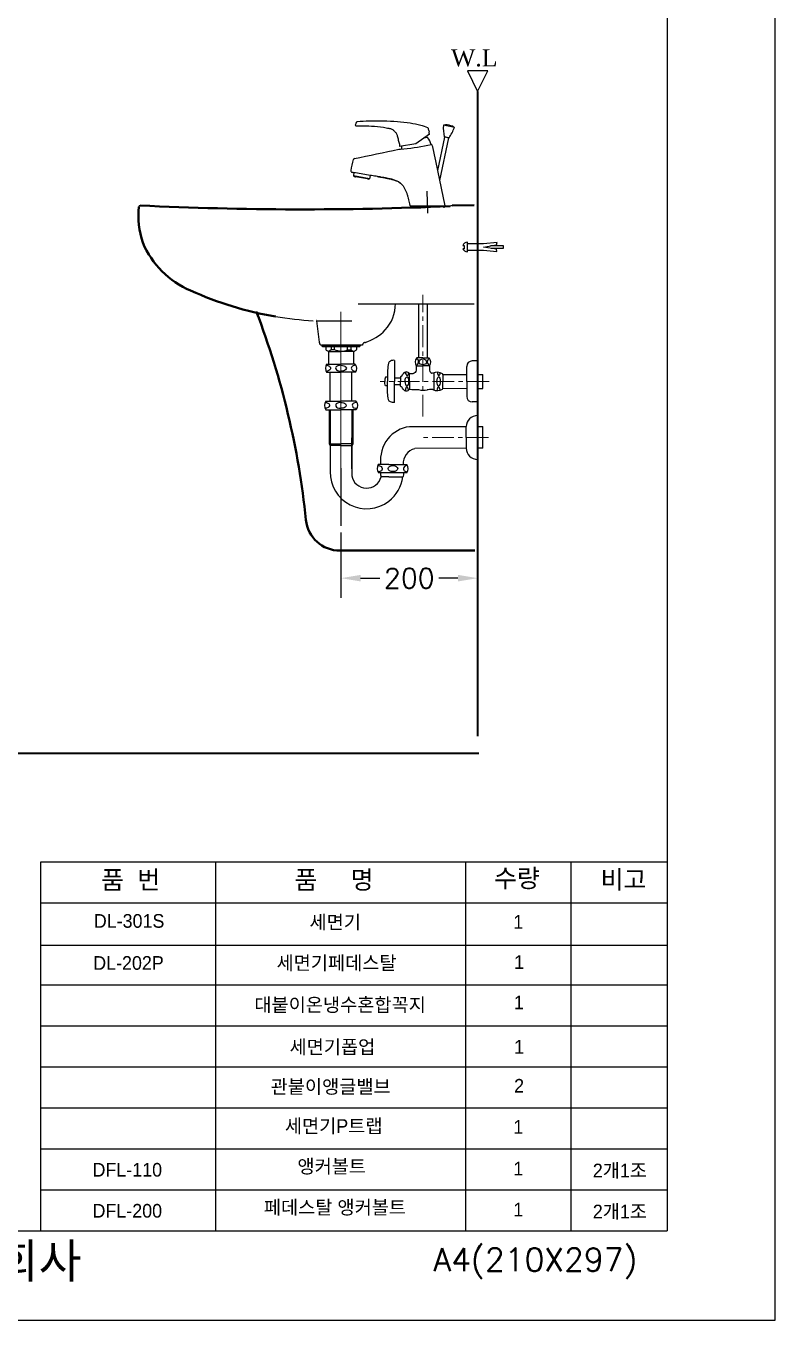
# Model space of a CAD drawing. Extents: x 57534 to 59959, y 58100 to 61530.
# Drawn here: x 58863 to 59959, y 58100 to 59994 of the extents above; entities that cross this region are included whole.
import ezdxf

# ---------------------------------------------------------------- set-up
doc = ezdxf.new("R2010")
doc.units = 0
doc.header["$MEASUREMENT"] = 0
doc.linetypes.add('CENTER', pattern=[50.8, 31.75, -6.35, 6.35, -6.35])
doc.linetypes.add('HIDDEN', pattern=[9.525, 6.35, -3.175])
doc.layers.get('0').update_dxf_attribs({"linetype": 'CONTINUOUS'})
doc.layers.get('Defpoints').update_dxf_attribs({"linetype": 'CONTINUOUS'})
for name, color, linetype in [('7', 7, 'CONTINUOUS'), ('Dim', 4, 'CONTINUOUS'), ('HIDDEN', 140, 'CONTINUOUS'), ('IN', 221, 'HIDDEN'), ('LINE', 7, 'CONTINUOUS'), ('MAIN', 7, 'CONTINUOUS'), ('YA', 7, 'CONTINUOUS')]:
    doc.layers.add(name, color=color, linetype=linetype)
for name, color, linetype, lineweight in [('CEN', 1, 'CENTER', 5), ('OUTLINE', 11, 'CONTINUOUS', 40), ('Y', 202, 'CONTINUOUS', 35)]:
    doc.layers.add(name, color=color, linetype=linetype, lineweight=lineweight)
doc.styles.get("Standard").update_dxf_attribs({"font": 'txt.shx', "bigfont": 'ghs.shx'})
doc.styles.add('STYLE2', font='dutch.ttf', dxfattribs={"height": 25})
doc.styles.add('스타일1', font='txt.shx', dxfattribs={"bigfont": 'ghs.shx'})
doc.dimstyles.new('Standard$0', dxfattribs={"dimtxt": 0.18, "dimasz": 0.18, "dimexe": 0.18, "dimexo": 0.0625, "dimgap": 0.09, "dimtad": 0, "dimtih": 1, "dimtoh": 1, "dimdec": 4, "dimzin": 0, "dimdsep": 46, "dimtxsty": 'Standard', "dimcen": 0.09, "dimadec": 0, "dimazin": 0, "dimtfac": 1, "dimtdec": 4, "dimtofl": 0, "dimtmove": 0, "dimatfit": 3, "dimfxl": 0, "dimtolj": 1, "dimtzin": 0, "dimarcsym": 0})

# ---------------------------------------------------------------- blocks, each defined once
blk = doc.blocks.new('*D24')
at = {"layer": 'Defpoints', "color": 0}
for p in [(59324, 59262.5), (59524, 59262.5), (59524, 59185.7)]:
    blk.add_point(p, dxfattribs=at)
at = {"layer": 'Dim', "color": 0, "linetype": 'ByBlock', "lineweight": -2}
for p, q in [((59324, 59252.5), (59324, 59156.9)), ((59524, 59252.5), (59524, 59156.9)), ((59352.8, 59185.7), (59380.8, 59185.7)), ((59495.2, 59185.7), (59467.2, 59185.7))]:
    blk.add_line(p, q, dxfattribs=at)
at = {"layer": 'Dim', "color": 0}
for points in [[(59352.8, 59190.5), (59352.8, 59180.9), (59324, 59185.7)], [(59495.2, 59190.5), (59495.2, 59180.9), (59524, 59185.7)]]:
    blk.add_solid(points, dxfattribs=at)
at = {"layer": 'Dim', "color": 0, "insert": (59424, 59185.7), "char_height": 28.8, "attachment_point": 5}
blk.add_mtext('\\A1;200', dxfattribs=at)

msp = doc.modelspace()

# ---------------------------------------------------------------- linework, layer by layer
for p, q in [((59450.5, 59729.4), (59450.5, 59724.4)), ((59450.5, 59729.1), (59450.5, 59727.6))]:
    msp.add_line(p, q)
msp.add_lwpolyline([(59509, 59663.1), (59509, 59677.3, 0.316317), (59502.4, 59672.6), (59504.1, 59672.6), (59504.1, 59667.8), (59502.4, 59667.8, 0.316317)], format="xyb", close=True)
for points in [[(59509, 59665.7), (59527.4, 59665.7), (59532.5, 59665.7), (59552.1, 59663.6), (59551.8, 59667.1), (59532.5, 59670.2), (59551.8, 59673.6), (59552.4, 59676.8), (59532.5, 59674.7), (59527.4, 59674.7), (59509, 59674.7)], [(59543.6, 59668.4), (59562.1, 59668.4), (59562.1, 59672), (59542.7, 59672)]]:
    msp.add_lwpolyline(points)
at = {"layer": '7'}
for p, q in [((59452.6, 59840.6), (59453, 59838.6)), ((59476.9, 59849.2), (59473.9, 59848.3)), ((59490, 59844.9), (59473.9, 59848.3)), ((59476.9, 59849.2), (59476.9, 59849.2)), ((59487.6, 59846.9), (59487.6, 59846.9)), ((59487.6, 59846.9), (59490, 59844.9)), ((59433.4, 59821.4), (59409.9, 59817.2)), ((59453.5, 59835.4), (59433.4, 59821.4)), ((59450.8, 59830.4), (59444.9, 59829.4)), ((59451.1, 59819.3), (59456.4, 59820.3)), ((59475.6, 59831.1), (59465.2, 59782.4)), ((59481.4, 59829.8), (59468.2, 59767.7)), ((59482.1, 59830), (59475, 59831.5)), ((59475.4, 59831.1), (59476.6, 59830.9)), ((59480.5, 59830), (59476.6, 59830.9)), ((59480.5, 59830), (59481.6, 59829.8)), ((59465.2, 59782.4), (59475.8, 59730.6)), ((59343, 59779.2), (59342.2, 59774.3)), ((59343.1, 59773.5), (59342.2, 59774.3)), ((59365.8, 59770.1), (59342.2, 59774.3)), ((59366.7, 59775), (59343, 59779.2)), ((59343.1, 59773.5), (59344.8, 59773.2)), ((59363, 59770), (59344.8, 59773.2)), ((59362.6, 59769.9), (59345.1, 59773)), ((59363, 59770), (59364.7, 59769.7)), ((59364.7, 59769.7), (59365.8, 59770.1)), ((59366.7, 59775), (59365.8, 59770.1)), ((59367.2, 59774.9), (59366.7, 59775)), ((59425.1, 59730.6), (59425, 59731.1)), ((59425.1, 59730.6), (59454.2, 59730.6)), ((59426.1, 59730.6), (59426.1, 59727.6)), ((59454.2, 59730.6), (59475.8, 59730.6)), ((59474.8, 59730.6), (59474.8, 59727.6))]:
    msp.add_line(p, q, dxfattribs=at)
for centre, radius, start, end in [((59346.5, 59849), 1.5, 154.2972, 270.8052), ((59348, 59852), 1.5, 93.6966, 151.3141), ((59450.5, 59843.4), 1.5, 12.9441, 66.1922), ((59543.8, 59844.7), 70, 177.0153, 190.8327), ((59471.9, 59799.4), 50, 71.7204, 84.2796), ((59424.7, 59870), 70, 325.1673, 338.9847), ((59450.9, 59829.9), 0.5, 34.0977, 100), ((59422.3, 59810.6), 35, 15.8809, 34.0977), ((59455.3, 59818.6), 2, 12.5419, 57.7542), ((59475.5, 59831.6), 0.5, 190.8327, 258), ((59481.7, 59830.3), 0.5, 258, 325.1673), ((59447.6, 59815.1), 35, 175.6305, 182.5585), ((59344.2, 59797.7), 2, 103.7822, 164.229), ((59340.6, 59781.6), 2, 167.6446, 258.9831), ((59345.2, 59773.4), 0.5, 206.8699, 260), ((59362.7, 59770.4), 0.5, 260, 313.1301)]:
    msp.add_arc(centre, radius, start, end, dxfattribs=at)
for points in [[(59346.7, 59852.8), (59345.1, 59849.7)], [(59346.5, 59847.5), (59351.6, 59847.6), (59368.9, 59847.1), (59386.2, 59845.4), (59394.2, 59844)], [(59451.1, 59844.8), (59441, 59848.2), (59425.4, 59851.3), (59406.6, 59853.3), (59386.1, 59854.3), (59365.5, 59854.3), (59347.9, 59853.5)], [(59394.2, 59844), (59396.3, 59843.5), (59398.3, 59842.6), (59400.2, 59841.5), (59401.9, 59840.1), (59403.4, 59838.5), (59404.7, 59836.8), (59405.7, 59834.8), (59406.5, 59832.7)], [(59452.6, 59840.6), (59452.3, 59842.2), (59451.9, 59843.8)], [(59406.5, 59832.7), (59407.2, 59829.9), (59408.7, 59823.7), (59409.9, 59817.4), (59409.9, 59817.2)], [(59453.4, 59835.7), (59453.3, 59836.4), (59453.2, 59837.2), (59453.1, 59837.8), (59453, 59838.2), (59453, 59838.5), (59453, 59838.6)], [(59343.7, 59799.7), (59408.6, 59813.2)], [(59408.6, 59813.2), (59408.8, 59813.2), (59409.6, 59813.3), (59410.9, 59813.4), (59451.1, 59819.3)], [(59342.5, 59779.2), (59342.7, 59779.2), (59343, 59779.2)], [(59377.5, 59773.3), (59368.8, 59774.7), (59367.2, 59774.9)], [(59394.7, 59770.2), (59391, 59771), (59386.9, 59771.8), (59382.4, 59772.5), (59377.5, 59773.3)], [(59377.5, 59773.3), (59383.6, 59772.3), (59389.6, 59771.2), (59394.7, 59770.2)], [(59411.1, 59763.6), (59409.7, 59764.7), (59407.3, 59766.1), (59404.8, 59767.2), (59402.2, 59768.1), (59399.7, 59768.9), (59397.2, 59769.6), (59394.7, 59770.2)], [(59394.7, 59770.2), (59399.8, 59768.9), (59404.6, 59767.3), (59408.7, 59765.3), (59411.1, 59763.6)], [(59411.8, 59763), (59411.1, 59763.6)], [(59411.1, 59763.6), (59411.8, 59763)], [(59411.8, 59763), (59414.8, 59759.8), (59417.1, 59756), (59419.1, 59752), (59420.6, 59747.9), (59421.9, 59743.7), (59423, 59739.5), (59424, 59735.3), (59425, 59731.1)]]:
    msp.add_spline(points, degree=3, dxfattribs=at)
for points in [[(59453.5, 59835.4), (59453.5, 59835.5), (59453.5, 59835.6), (59453.4, 59835.7)], [(59457.3, 59819), (59459.9, 59806.8), (59462.6, 59794.6), (59465.2, 59782.4)], [(59338.7, 59782), (59339.9, 59787.5), (59341, 59792.9), (59342.2, 59798.3)]]:
    msp.add_open_spline(points, degree=3, dxfattribs=at)
msp.add_open_spline([(59340.2, 59779.7), (59340.6, 59779.6), (59341.4, 59779.4), (59342.1, 59779.3), (59342.5, 59779.2)], degree=3, knots=[0.173317, 0.173317, 0.173317, 0.173317, 1.25795, 2.514058, 2.514058, 2.514058, 2.514058], dxfattribs=at)
at = {"layer": 'CEN', "color": 0}
for p, q in [((59444, 59422.3), (59444, 59600.3)), ((59324, 59575.2), (59324, 59363.6)), ((59324, 59262.5), (59324, 59550.6)), ((59324, 59346.7), (59324, 59530.3)), ((59524, 59346.7), (59524, 59530.3)), ((59540.7, 59473.5), (59381.6, 59473.5)), ((59540.1, 59391.5), (59440.8, 59391.5))]:
    msp.add_line(p, q, dxfattribs=at)
at = {"layer": 'Dim', "color": 0}
for p, q in [((59524, 59122.3), (59524, 59873.3)), ((59449.7, 59751.9), (59449.7, 59751.9)), ((59449.7, 59751.9), (59450.7, 59719.7)), ((59324, 59346.7), (59324, 59262.5)), ((59506.2, 58770.6), (59506.2, 58230.6)), ((59660.2, 58770.6), (59660.2, 58230.6)), ((58884.8, 58710.6), (59801.3, 58710.6)), ((58884.8, 58648.8), (59801.3, 58648.8)), ((58884.8, 58590.6), (59801.3, 58590.6)), ((58884.8, 58530.6), (59801.3, 58530.6)), ((58884.8, 58470.6), (59801.3, 58470.6))]:
    msp.add_line(p, q, dxfattribs=at)
for centre, radius, start, end in [((59030.1, 59728.9), 2, 87.2893, 174.7195), ((59486.8, 59725.7), 5.25, 91.3732, 127.308)]:
    msp.add_arc(centre, radius, start, end, dxfattribs=at)
at = {"layer": 'HIDDEN', "color": 0}
for p, q in [((59394, 59351.8), (59420.5, 59351.8)), ((59420.3, 59340), (59394, 59340)), ((59394, 59333.8), (59414.5, 59333.8))]:
    msp.add_line(p, q, dxfattribs=at)
at = {"layer": 'IN', "color": 0}
for p, q in [((59355.5, 59526.5), (59352.1, 59526.6)), ((59359.5, 59530.5), (59359.8, 59530.5))]:
    msp.add_line(p, q, dxfattribs=at)
msp.add_arc((59359.5, 59526.5), 4, 90, 180, dxfattribs=at)
at = {"layer": 'LINE', "color": 0}
for p, q in [((59524, 59716.6), (59524, 59432.6)), ((59349.4, 59587.3), (59519, 59587.3)), ((59288.3, 59562.4), (59291.9, 59531)), ((59288.5, 59562.4), (59339.7, 59562.4))]:
    msp.add_line(p, q, dxfattribs=at)
for centre, radius, start, end in [((59346.2, 59587.5), 57.6, 317.8907, 359.7944), ((59311.2, 60061.6), 500, 260.4674, 266.8183), ((59338.8, 59596.9), 69.4, 287.2208, 316.1988), ((59296.9, 59531.5), 5, 186.6723, 259.5863)]:
    msp.add_arc(centre, radius, start, end, dxfattribs=at)
at = {"layer": 'MAIN', "color": 0}
msp.add_lwpolyline([(59539, 59927.9), (59509, 59927.9), (59524, 59897.9), (59539, 59927.9)], dxfattribs=at)
at = {"layer": 'OUTLINE', "color": 0}
for p, q in [((59486.7, 59731), (59519, 59731.6)), ((59322.4, 59226), (59520.1, 59226))]:
    msp.add_line(p, q, dxfattribs=at)
for centre, radius, start, end in [((59158, 59717.1), 130.5, 174.7195, 198.0679), ((59267.8, 64750.4), 5025.1, 267.2893, 272.4612), ((59154, 59726.6), 130, 202.6199, 247.3801), ((59311.2, 60061.6), 500, 245.5098, 260.4674), ((58079.1, 59147.8), 1200, 5.8845, 20.9035), ((59316.2, 60061.6), 500, 266.7937, 266.8183), ((59322.5, 59276), 50, 185.8845, 270)]:
    msp.add_arc(centre, radius, start, end, dxfattribs=at)
at = {"layer": 'Y', "color": 0}
for p, q in [((59524, 59897.9), (59524, 58954.6)), ((58046.4, 58929.7), (59525.6, 58929.7))]:
    msp.add_line(p, q, dxfattribs=at)
at = {"layer": 'YA', "color": 7}
for p, q in [((59801.3, 61410.6), (59801.3, 58230.6)), ((58884.8, 58770.6), (59801.3, 58770.6)), ((58884.8, 58230.6), (58884.8, 58770.6)), ((59140.8, 58230.6), (59140.8, 58770.6)), ((58884.8, 58410.6), (59801.3, 58410.6)), ((58884.8, 58350.6), (59801.3, 58350.6)), ((58884.8, 58290.6), (59801.3, 58290.6)), ((57725.3, 58230.6), (59801.3, 58230.6))]:
    msp.add_line(p, q, dxfattribs=at)
at = {"layer": 'YA', "color": 0}
for p, q in [((59437.6, 59586.9), (59437.6, 59507.9)), ((59450.3, 59586.9), (59450.3, 59507.9)), ((59352.4, 59526.6), (59296, 59526.5)), ((59296.2, 59525.8), (59296.4, 59525.6)), ((59296.4, 59525.6), (59352.1, 59525.6)), ((59297.4, 59524), (59296.4, 59525.6)), ((59351.1, 59524), (59297.4, 59524)), ((59301.7, 59524), (59301.7, 59520.3)), ((59305.2, 59517.6), (59324.1, 59517.6)), ((59305.8, 59517.6), (59305.8, 59498.6)), ((59309.9, 59519.8), (59306.2, 59517.6)), ((59309.9, 59524), (59309.9, 59519.8)), ((59314.7, 59519.7), (59309.9, 59519.8)), ((59343.4, 59517.6), (59324.1, 59517.6)), ((59333.8, 59519.7), (59338.5, 59519.7)), ((59338.5, 59524), (59338.5, 59519.7)), ((59338.5, 59519.7), (59342.3, 59517.6)), ((59342.3, 59517.6), (59342.3, 59498.6)), ((59346.8, 59524), (59346.8, 59520.3)), ((59351.1, 59524), (59352, 59525.5)), ((59352.2, 59525.8), (59352, 59525.5)), ((59303, 59498.6), (59324, 59498.6)), ((59345, 59498.6), (59324.1, 59498.6)), ((59402.3, 59504.3), (59402.3, 59473.5)), ((59444, 59507.9), (59435.1, 59507.9)), ((59444, 59507.9), (59452.8, 59507.9)), ((59524, 59503.5), (59516, 59503.5)), ((59524, 59473.5), (59524, 59503.5)), ((59524, 59503.5), (59524, 59503.5)), ((59308.1, 59444.7), (59308.1, 59486.9)), ((59339.8, 59444.7), (59339.9, 59486.9)), ((59392, 59479.8), (59392, 59473.5)), ((59411.1, 59480.3), (59411.1, 59473.5)), ((59424.4, 59473.5), (59424.4, 59484.9)), ((59434.2, 59496.4), (59444, 59496.4)), ((59453.7, 59496.4), (59444, 59496.4)), ((59453.7, 59496.4), (59453.7, 59490)), ((59460.6, 59460.7), (59460.6, 59486.5)), ((59473, 59483.8), (59508, 59483.8)), ((59473, 59483.4), (59473, 59473.5)), ((59508, 59473.5), (59508, 59495.5)), ((59524, 59483.8), (59531.8, 59483.8)), ((59531.8, 59463.3), (59531.8, 59483.8)), ((59392, 59467.3), (59392, 59473.5)), ((59411.1, 59478.3), (59402.3, 59478.3)), ((59402.3, 59442.8), (59402.3, 59473.5)), ((59411.1, 59468.8), (59402.3, 59468.8)), ((59411.1, 59466.8), (59411.1, 59473.5)), ((59424.4, 59473.5), (59424.4, 59462.2)), ((59473, 59463.7), (59473, 59473.5)), ((59473, 59463.5), (59508, 59463.3)), ((59508, 59473.5), (59508, 59451.5)), ((59524, 59473.5), (59524, 59443.5)), ((59524, 59463.3), (59531.8, 59463.3)), ((59301.7, 59444.7), (59324, 59444.7)), ((59346.3, 59444.7), (59324, 59444.7)), ((59524, 59443.5), (59516, 59443.5)), ((59524, 59443.5), (59524, 59443.5)), ((59306.7, 59432.2), (59306.7, 59382.1)), ((59308.1, 59432.2), (59308.1, 59340)), ((59339.8, 59432.2), (59339.8, 59335.4)), ((59341.2, 59432.2), (59341.2, 59382.1)), ((59524, 59423.9), (59524, 59391.5)), ((59424.1, 59407.4), (59507.3, 59407.4)), ((59507.2, 59391.5), (59507.2, 59407.4)), ((59524, 59407.4), (59524, 59407.4)), ((59524, 59407.4), (59531.6, 59407.4)), ((59531.6, 59375.7), (59531.6, 59407.4)), ((59339.8, 59345.5), (59339.8, 59390.8)), ((59507.2, 59391.5), (59507.2, 59375.7)), ((59524, 59359.2), (59524, 59391.5)), ((59306.7, 59382.1), (59324, 59382.1)), ((59306.7, 59382.1), (59308.1, 59379.9)), ((59308.1, 59379.9), (59308.1, 59382.1)), ((59324, 59379.9), (59308.1, 59379.9)), ((59341.2, 59382.1), (59324, 59382.1)), ((59324, 59379.9), (59339.8, 59379.9)), ((59341.2, 59382.1), (59339.8, 59379.9)), ((59339.8, 59379.9), (59339.8, 59382.1)), ((59507.3, 59375.7), (59432.1, 59375.2)), ((59524, 59375.7), (59524, 59375.7)), ((59531.6, 59375.7), (59524, 59375.7)), ((59394, 59351.8), (59378.5, 59351.8)), ((59394, 59340), (59378.7, 59340)), ((59394, 59333.8), (59382.8, 59333.8))]:
    msp.add_line(p, q, dxfattribs=at)
msp.add_lwpolyline([(57533.9, 58100.1), (59959.4, 58100.1), (59959.4, 61530.5), (57533.9, 61530.5)], close=True, dxfattribs=at)
for points in [[(59324.1, 59517.6, -0.114246), (59314.7, 59519.7), (59314.7, 59524)], [(59324.3, 59517.6, 0.114246), (59333.8, 59519.7), (59333.8, 59524)], [(59303, 59498.6, 0.309223), (59303, 59486.9), (59324, 59486.9)], [(59345, 59498.6, -0.330068), (59344.7, 59486.9), (59324.1, 59486.9)], [(59402.3, 59504.3, 0.166914), (59396.4, 59503.4, 0.233433), (59393.4, 59500.3, 0.034886), (59392, 59479.8), (59389.3, 59479.8, 0.123331), (59388.1, 59473.5)], [(59302.4, 59497.5, -0.137931), (59307, 59495.8, -0.105829), (59308.6, 59494.1, -0.35685), (59307.6, 59490.5, -0.093495), (59302.6, 59487.7, -0.093495)], [(59324, 59497.2, 0.062627), (59319.6, 59496.6, 0.071697), (59317.6, 59495.5, 0.226639), (59316.1, 59493.5, 0.246513), (59317.5, 59490.7, 0.173272), (59324, 59488.7, 0.173272)], [(59324.1, 59497.2, -0.062627), (59328.4, 59496.6, -0.071697), (59330.4, 59495.5, -0.226639), (59331.9, 59493.4, -0.246513), (59330.5, 59490.7, -0.173272), (59324.1, 59488.7, -0.173272)], [(59345.7, 59497.4, 0.137931), (59341, 59495.8, 0.105829), (59339.4, 59494, 0.35685), (59340.4, 59490.4, 0.090013), (59345.2, 59487.7, 0.090013)], [(59434.2, 59496.4), (59434.2, 59490, -0.330731), (59429.4, 59484.8), (59424.4, 59484.9)], [(59402.3, 59442.8, -0.166914), (59396.4, 59443.7, -0.233433), (59393.4, 59446.8, -0.034886), (59392, 59467.3), (59389.3, 59467.3, -0.123331), (59388.1, 59473.6)], [(59301.7, 59444.7, 0.303592), (59301.7, 59432.2), (59323.9, 59432.2)], [(59300.7, 59442.8, -0.127188), (59304.9, 59442, -0.219368), (59306.8, 59440.3, -0.220571), (59307.2, 59437.8, -0.239239), (59305.1, 59435.2, -0.085799), (59300.5, 59434.4)], [(59324, 59442.8, 0.157801), (59317.2, 59440.9, 0.21168), (59316.4, 59438.9, 0.282847), (59317.6, 59435.8, 0.172336), (59324, 59434.4, -1.003962)], [(59346.3, 59444.7, -0.306812), (59346.1, 59432.2), (59323.9, 59432.2)], [(59324, 59442.8, -0.157801), (59330.7, 59440.9, -0.21168), (59331.6, 59438.8, -0.282847), (59330.3, 59435.8, -0.172336), (59323.9, 59434.4, 1.003962)], [(59347.2, 59442.7, 0.127188), (59343, 59441.9, 0.219368), (59341.1, 59440.3, 0.220571), (59340.7, 59437.7, 0.239239), (59342.8, 59435.1, 0.085799), (59347.4, 59434.3)], [(59378, 59350.8, -0.158682), (59382.7, 59349, -0.184079), (59384.3, 59346.3, -0.099279), (59383.9, 59343.9, -0.176615), (59382.1, 59342.2, -0.091807), (59378, 59341.2, -0.091807)], [(59421.2, 59350.8, 0.134201), (59417.2, 59349, 0.184079), (59415.7, 59346.3, 0.099279), (59416, 59343.9, 0.176615), (59417.8, 59342.2, 0.076825), (59421.2, 59341.3)]]:
    msp.add_lwpolyline(points, format="xyb", dxfattribs=at)
for centre, radius, start, end in [((59297, 59526.5), 1, 170.7155, 219.8174), ((59308.5, 59525.5), 8.53, 217.11, 247.1635), ((59340, 59525.4), 8.53, 293.8547, 322.7587), ((59351.5, 59526.4), 1, 320.0512, 4.3747), ((59441.8, 59501.6), 9.25, 136.9454, 214.442), ((59432.4, 59502.3), 5.13, 284.2499, 66.949), ((59455.5, 59502.3), 5.13, 113.051, 255.7501), ((59446.1, 59501.6), 9.25, 325.558, 43.0546), ((59516, 59495.5), 8, 90, 180), ((59401.7, 59492.4), 15.4, 307.7279, 330.5375), ((59419.7, 59482), 5.5, 32.0635, 147.9365), ((59459.7, 59490.7), 5.97, 186.2896, 222.8818), ((59457.5, 59488.7), 3, 222.8818, 292.2868), ((59464.3, 59471.9), 15.1, 57.3757, 112.2868), ((59471.7, 59483.6), 1.34, 351.8695, 51.75), ((59401.7, 59454.6), 15.4, 29.4625, 52.2721), ((59419.7, 59465.1), 5.5, 212.0635, 327.9365), ((59452.8, 59925.6), 464.3, 266.4868, 268.1143), ((59445.1, 59492.2), 31.5, 256.2428, 279.2232), ((59460, 59403.9), 58.1, 93.0431, 99.8068), ((59457.1, 59458.9), 3, 63.6793, 93.0431), ((59464.7, 59474.2), 14.1, 243.6793, 303.6931), ((59471.7, 59463.5), 1.34, 308.25, 8.1305), ((59516, 59451.5), 8, 180, 270), ((59524.5, 59406.6), 17.3, 91.7566, 177.3553), ((59431.5, 59356.8), 51.1, 98.2964, 139.9015), ((59436, 59357.5), 54.2, 143.5006, 185.1469), ((59437.5, 59353.4), 22.4, 103.9026, 184.0339), ((59524.5, 59376.5), 17.3, 182.6447, 268.2434), ((59388, 59346.1), 11.1, 148.8113, 213.3669), ((59413, 59346), 9.47, 320.7775, 38.1221), ((59361.5, 59340.7), 53.4, 179.2552, 307.4414), ((59361.5, 59339.6), 22.1, 190.6585, 345.3933), ((59388.9, 59337.7), 7.12, 161.453, 211.6943), ((59361.5, 59340.7), 53.4, 307.4414, 352.578), ((59410.2, 59337.9), 5.89, 315.8725, 20.4981)]:
    msp.add_arc(centre, radius, start, end, dxfattribs=at)
for centre, major_axis, ratio, start_param, end_param in [((59443.9, 59502.1), (-5.34, 0), 0.813611, -4.712389, 1.570796), ((59420.8, 59488.7), (0.07, -6.46), 0.383483, 4.9223, 7.474632), ((59467.1, 59488.7), (0.07, -6.46), 0.383483, 4.967368, 7.446372), ((59420.5, 59459), (0.07, -6.46), 0.383483, 1.82765, 4.567783), ((59466.9, 59459), (0.07, -6.46), 0.383483, 1.86121, 4.535285)]:
    msp.add_ellipse(centre, major_axis=major_axis, ratio=ratio, start_param=start_param, end_param=end_param, dxfattribs=at)
for centre, major_axis, ratio in [((59420.5, 59473.6), (0.07, -6.46), 0.383483), ((59466.9, 59473.6), (0.07, -6.46), 0.383483), ((59400, 59346.1), (-7.06, 0), 0.634714)]:
    msp.add_ellipse(centre, major_axis=major_axis, ratio=ratio, dxfattribs=at)

# ---------------------------------------------------------------- texts
at = {"layer": 'Dim', "color": 0, "attachment_point": 1}
for s, insert, char_height, width, style in [('W.L', (59485, 59959.5), 25, 84.082, 'STYLE2'), ('{\\fGulim|b0|i0|c129|p50;DL-301S}', (58962.3, 58694.2), 20, 17, '스타일1'), ('{\\fGulim|b0|i0|c129|p50;세면기}', (59277.9, 58692.5), 20, 147, '스타일1'), ('{\\fGulim|b0|i0|c129|p50;DL-202P}', (58961.4, 58632.7), 20, 147, '스타일1'), ('{\\fGulim|b0|i0|c129|p50;세면기페데스탈}', (59229.7, 58632.8), 20, 212, '스타일1'), ('{\\fGulim|b0|i0|c129|p50;대붙이온냉수혼합꼭지}', (59197.3, 58571.5), 20, 290, '스타일1'), ('{\\fGulim|b0|i0|c129|p50;세면기폽업}', (59248.7, 58509.8), 20, 315, '스타일1'), ('{\\fGulim|b0|i0|c129|p50;관붙이앵글밸브}', (59221.1, 58451.8), 20, 212, '스타일1'), ('{\\fGulim|b0|i0|c129|p50;세면기P트랩}', (59241.9, 58394.1), 20, 212, '스타일1'), ('{\\fGulim|b0|i0|c129|p50;DFL-110}', (58960.4, 58330.1), 20, 147, '스타일1'), ('{\\fGulim|b0|i0|c129|p50;앵커볼트}', (59260.3, 58335.1), 20, 212, '스타일1'), ('{\\fGulim|b0|i0|c129|p50;2개1조}', (59692.6, 58329), 20, 212, '스타일1'), ('{\\fGulim|b0|i0|c129|p50;DFL-200}', (58960.4, 58270.1), 20, 147, '스타일1'), ('{\\fGulim|b0|i0|c129|p50;페데스탈 앵커볼트}', (59211.2, 58275.1), 20, 245.361, '스타일1'), ('{\\fGulim|b0|i0|c129|p50;2개1조}', (59692.6, 58269), 20, 212, '스타일1'), ('{\\fGulim|b0|i0|c129|p50;       대림통상주식회사\\P}', (58315.2, 58211.8), 50, 1090, '스타일1')]:
    msp.add_mtext(s, dxfattribs=dict(at, insert=insert, char_height=char_height, width=width, style=style))
at = {"layer": 'Dim', "color": 0, "attachment_point": 1, "style": '스타일1'}
for s, insert, char_height in [('{\\fGulim|b0|i0|c129|p50;품  번}', (58972.9, 58757.6), 26.746), ('{\\fGulim|b0|i0|c129|p50;품     명}', (59256, 58757.8), 26.746), ('{\\fGulim|b0|i0|c129|p50;수량}', (59548, 58760), 26.746), ('{\\fGulim|b0|i0|c129|p50;비고}', (59704, 58758.1), 26.746), ('{\\fGulim|b0|i0|c129|p50;1\\P}', (59576.4, 58692.9), 20), ('{\\fGulim|b0|i0|c129|p50;1\\P}', (59577.4, 58633.9), 20), ('{\\fGulim|b0|i0|c129|p50;1\\P}', (59577.2, 58574.9), 20), ('{\\fGulim|b0|i0|c129|p50;1\\P}', (59577.4, 58510), 20), ('{\\fGulim|b0|i0|c129|p50;2\\P}', (59577.4, 58453), 20), ('{\\fGulim|b0|i0|c129|p50;1\\P}', (59576.4, 58392.9), 20), ('{\\fGulim|b0|i0|c129|p50;1\\P}', (59576.4, 58331.9), 20), ('{\\fGulim|b0|i0|c129|p50;1\\P}', (59576.4, 58271.9), 20)]:
    msp.add_mtext(s, dxfattribs=dict(at, insert=insert, char_height=char_height))
at = {"layer": 'YA', "color": 7}
msp.add_text('A4(210X297)', height=33.819, dxfattribs=at).set_placement((59459.3, 58171.8))

# ---------------------------------------------------------------- dimensions: what is measured, and where the dimension line sits
at = {"layer": 'Dim', "color": 0}
dim = msp.add_linear_dim(base=(59524, 59185.7), p1=(59324, 59262.5), p2=(59524, 59262.5), dimstyle='Standard$0', override={"dimscale": 160, "dimgap": 0.06, "dimdec": 0, "dimarcsym": 1}, dxfattribs=at)
dim.commit()
dim.dimension.update_dxf_attribs({"geometry": '*D24', "text_midpoint": (59424, 59185.7)})

doc.saveas('drawing.dxf')
